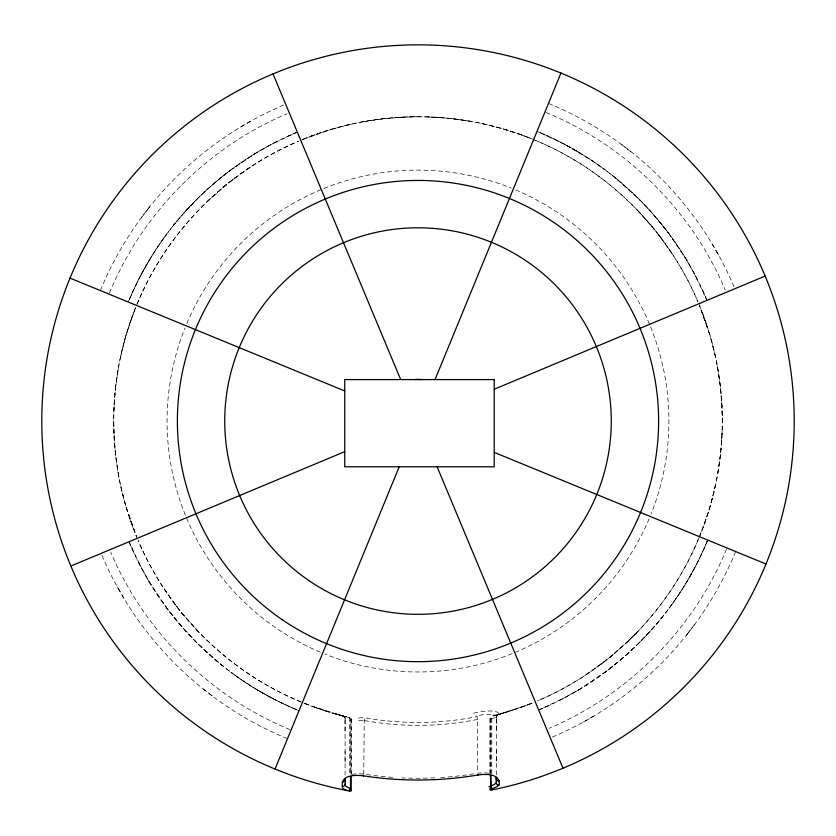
<?xml version="1.0" encoding="UTF-8"?>
<svg xmlns="http://www.w3.org/2000/svg" width="836" height="836" viewBox="0 0 836 836"><rect width="100%" height="100%" fill="white"/><g stroke="black" fill="none" stroke-linecap="round" stroke-linejoin="round"><path stroke-width="0.63" stroke-dasharray="4.18 3.13" d="M345.08 762.296L345.08 751.418M345.08 730.977L345.049 718.302L343.763 716.316L310.072 705.574M489.844 773.739L489.865 717.278M496.344 761.063L496.344 750.132M496.344 729.619L496.385 716.891L497.65 714.905L527.997 704.779M125.839 506.156C106.841 441.366 110.268 370.264 135.641 307.679M705.521 520.723L699.91 535.552C725.679 472.695 729.274 401.134 710.161 335.967M113.863 411.082L114.407 400.235M721.593 441.878L722.137 431.031M114.124 404.885L115.347 389.409M720.653 452.704L721.876 437.228M496.344 774.857L496.385 716.891L498.078 714.675L505.77 712.429M115.514 387.873L118.378 367.903M720.486 454.241L717.622 474.211M473.698 713.171A20.816 5.434 -11.4 0 1 498.528 714.561A2.936 2.936 0 0 0 496.344 717.351L496.678 715.982M363.733 774.324L364.287 717.622A300.855 300.855 0 0 0 477.084 716.588L477.659 719.441L477.659 773.216L483.866 772.683L489.353 773.31M496.344 717.351L496.929 715.574L498.496 714.519L496.49 716.431M120.468 357.244L125.776 336.176L132.579 315.548M715.532 484.87L710.224 505.937L703.421 526.565M130.479 321.39L135.662 307.711M129.287 299.727C139.027 276.392 151.734 254.301 166.792 233.996C151.807 254.353 139.069 276.371 129.319 299.696M136.999 304.314C166.876 231.666 226.138 171.777 298.515 141.232M699 537.799C669.124 610.447 609.862 670.336 537.485 700.881M707.204 541.226C697.37 564.979 684.527 587.478 669.208 608.117C684.433 587.478 697.276 565.084 707.131 541.394M109.485 292.955C142.319 213.138 207.412 147.345 286.947 113.8M726.515 549.158C693.681 628.975 628.588 694.768 549.053 728.313M141.357 274.218L148.892 260.822L148.254 261.898M694.653 567.895L687.108 581.292L687.746 580.215M141.671 217.36L150.062 206.283L146.749 210.641M694.329 624.753L685.938 635.83L689.251 631.473M165.894 235.219C190.514 201.831 221.812 173.418 257.425 152.152M578.575 689.961C614.188 668.695 645.486 640.282 670.106 606.894M175.309 223.076L173.627 225.156C190.294 204.527 209.47 185.947 230.694 170.042L218.604 179.531M660.691 619.048L662.373 616.958C645.705 637.586 626.53 656.166 605.306 672.081L617.396 662.582M185.32 211.404L195.948 200.18M640.052 641.943L650.68 630.71M633.803 635.6L637.774 631.535L626.007 643.166L629.748 639.603L609.632 657.441L612.83 654.818L601.074 664.129L603.947 661.934L583.267 676.575M209.993 198.947L206.252 202.511L226.368 184.672L223.17 187.295L234.926 177.984L232.053 180.179L252.733 165.538M229.618 170.847L256.203 152.883L277.009 141.388M606.382 671.277L579.797 689.23L558.991 700.725M240.653 127.124L252.566 120.133M583.434 721.98L595.347 714.989M256.203 152.883L269.558 145.276L296.143 132.6A313.197 313.197 0 0 0 128.357 301.88M579.797 689.23L566.442 696.848L539.857 709.513A313.197 313.197 0 0 0 707.643 540.234M287.072 136.54L297.302 132.046M538.697 710.067L548.928 705.574M528.185 704.717L534.235 702.271M697.82 301.472A304.304 304.304 0 0 0 301.89 139.779C374.382 109.568 458.619 109.108 531.382 138.703L517.662 133.541M521.016 707.392L534.173 702.292M301.869 139.821L331.411 129.329M310.825 136.247L321.055 132.611M490.878 773.154L490.878 718.866A2.769 1.923 75.9 0 1 492.153 716.191L524.308 706.19M497.138 714.895L513.179 710.088M496.26 717.372L496.114 717.413A18.538 4.692 -12.2 0 0 475.841 716.044M494.922 717.758L490.816 718.887A2.874 1.547 34.8 0 1 490.084 717.737M332.906 128.89L352.447 123.895M501.945 713.557L495.926 715.208L496.626 715.031M352.102 774.366L357.599 773.666L363.764 774.094A357.181 357.181 0 0 0 395.355 777.522M363.096 121.753L384.591 118.597L406.254 116.977M400.047 117.28L417.112 116.758M427.969 116.915L438.827 117.468M434.177 117.186L449.643 118.409M451.189 118.566L471.159 121.429M351.726 718.908A2.863 1.463 -9.7 0 1 351.047 720.277L350.848 720.235M350.796 720.214L350.232 720.089M349.605 717.57L349.667 772.652M349.239 717.487L349.239 717.487A2.748 1.912 -76.9 0 1 350.556 720.162L350.556 774.251M481.818 123.519L502.875 128.828L523.514 135.631M334.86 713.787L346.846 716.922M343.909 716.201L326.322 711.227L303.562 702.992M343.481 716.097L326.322 711.227M343.053 715.982L344.15 716.421L342.906 715.95A2.895 2.895 0 0 1 345.08 718.761L345.08 775.599M338.455 714.78L346.543 716.849M345.487 718.866L345.32 718.824A2.895 2.853 -75.8 0 0 343.168 716.013M325.706 711.028L314.326 707.152L317.858 708.405M304.659 703.442L310.365 705.688M534.737 140.061C607.396 169.927 667.285 229.2 697.83 301.577M301.263 702.052C228.604 672.186 168.715 612.913 138.17 540.537M296.675 709.764C273.33 700.025 251.249 687.328 230.945 672.259C251.249 687.213 273.226 699.941 296.508 709.68M546.107 112.536C625.913 145.37 691.706 210.473 725.251 290.008M289.893 729.577C210.087 696.743 144.294 631.64 110.749 552.115M564.833 144.409L539.324 132.349C562.659 142.11 584.761 154.775 605.055 169.854L591.24 160.136L564.833 144.409L578.23 151.943L577.153 151.306M343.335 716.097L345.049 718.302M271.167 697.705L257.77 690.17L258.846 690.808M621.691 144.732L632.779 153.113M203.221 689L214.309 697.391M603.843 168.945C637.231 193.565 665.644 224.863 686.91 260.487M149.09 581.637C170.356 617.25 198.78 648.548 232.157 673.168M615.986 178.371L613.896 176.689L638.882 199.01M220.014 663.742L222.104 665.435L197.118 643.103M638.819 198.947L649.457 210.045L669.019 233.746L659.531 221.655M197.181 643.166L176.469 620.458L166.981 608.368L176.469 620.458M640.115 213.055L636.541 209.303L654.389 229.43L651.756 226.232L661.077 237.988L658.883 235.104L673.513 255.795M195.885 629.069L199.459 632.81L181.611 612.683L184.244 615.881L174.923 604.125L177.117 607.009L162.487 586.318M668.215 232.68L686.168 259.254L697.673 280.06M167.785 609.434L149.832 582.859L138.327 562.053M711.938 243.715L718.918 255.628L716.201 250.978M124.062 598.398L117.082 586.485L119.799 591.136M686.168 259.254L693.786 272.609L706.462 299.204M149.832 582.859L142.214 569.504L129.538 542.919M344.474 716.974L344.934 717.842M702.522 290.123L707.005 300.354M128.995 541.759L133.478 551.99M709.722 334.473L699.241 304.91L709.722 334.473L715.156 355.509M120.844 486.604L126.278 507.64L136.759 537.203M702.804 313.887L706.451 324.117M129.549 517.996L133.196 528.237M126.278 507.64L136.759 537.193A304.304 304.304 0 0 1 135.578 307.752M717.309 366.158L720.287 386.107L722.074 409.306M118.691 475.966L115.713 456.007L113.926 432.808M351.559 718.552L351.59 774.826M721.771 403.109L722.304 420.174M113.696 421.95L114.229 439.005M491.767 773.843L491.767 716.285A304.304 304.304 0 0 0 534.173 702.313M490.408 718.981L490.408 773.31M351.026 720.266L351.026 774.397M515.613 189.908A250.915 250.915 0 0 1 651.025 514.119M649.154 518.675A250.915 250.915 0 0 1 324.932 654.076M320.387 652.205A250.915 250.915 0 0 1 184.975 327.994M186.846 323.438A250.915 250.915 0 0 1 511.068 188.037M298.828 710.694A313.197 313.197 0 0 1 129.496 542.951M537.172 131.419A313.197 313.197 0 0 1 706.504 299.163M699.283 304.941A304.304 304.304 0 0 1 537.59 700.881M349.667 717.591A304.304 304.304 0 0 1 138.18 540.641M136.999 304.262A304.304 304.304 0 0 1 298.41 141.242M358.435 718.124A20.785 1.296 -7.2 0 1 364.569 717.319M735.575 551.708A343.397 343.397 0 0 1 551.52 737.436M287.354 738.627A343.397 343.397 0 0 1 101.626 554.582M100.424 290.405A343.397 343.397 0 0 1 284.48 104.678M548.646 103.486A343.397 343.397 0 0 1 734.374 287.542M496.114 717.413A2.926 2.884 74.7 0 1 498.235 714.592M477.659 719.43A303.75 303.75 0 0 1 363.775 720.465M473.907 773.833A357.181 357.181 0 0 1 439.799 777.574M434.73 777.846A357.181 357.181 0 0 1 401.688 777.867M358.78 720.747A18.496 1.212 -6.7 0 1 363.953 720.099"/><path stroke-width="1.25" d="M495.884 777.062L496.344 782.914A2.289 2.215 0 0 0 499.113 785.077C501.067 773.519 485.632 773.781 477.962 774.982A358.968 358.968 0 0 1 363.503 775.86C355.77 774.794 340.419 774.732 342.332 786.248A2.299 2.226 0 0 0 345.08 784.063L345.31 778.703M363.461 776.132L363.555 775.495M351.496 790.647L351.172 788.505A5.476 3.198 44 0 0 351.036 788.202L351.026 776.519M275.044 769.036L399.211 466.791M435.034 379.586L560.956 73.077M490.283 787.407L489.948 789.665M70.861 566.035L344.735 451.659M494.212 389.231L765.139 276.079M490.408 775.432L490.878 786.99A2.466 1.693 71.1 0 0 493.104 789.383L490.544 790.104M350.89 791.128L348.351 790.448A2.477 1.703 -71.9 0 0 350.556 788.045L350.556 776.372M70.015 278.106L344.735 390.955M494.212 452.37L765.985 564.007M273.017 73.913L400.684 379.586M437.103 466.791L562.983 768.2M477.899 774.617L478.004 775.244M490.878 775.285L490.878 786.99M349.667 791.002A376.2 376.2 0 0 1 103.236 215.019A376.2 376.2 0 0 1 729.703 210.411A376.2 376.2 0 0 1 491.767 789.957M414.248 379.586A41.633 41.633 0 0 1 421.752 379.586M495.988 782.945A20.085 4.65 -7.4 0 1 488.955 786.676M499.113 780.793A2.289 2.142 0 0 1 496.344 778.692M345.08 779.863A2.309 2.153 0 0 1 342.332 781.973M349.772 788.191A20.054 5.329 2.3 0 1 345.153 784.074M498.737 785.108A22.791 4.922 -6.7 0 1 490.805 789.027M347.421 790.616A22.771 5.664 1.7 0 1 342.457 786.258M494.212 379.586L344.735 379.586L344.735 466.791L494.212 466.791L494.212 379.586M282.296 619.748A240.601 240.601 0 0 0 657.922 439.234A240.601 240.601 0 0 0 313.782 204.193A240.601 240.601 0 0 0 282.296 619.748M308.996 580.644A193.262 193.262 0 0 0 610.708 435.66A193.262 193.262 0 0 0 334.285 246.86A193.262 193.262 0 0 0 308.996 580.644"/></g></svg>
